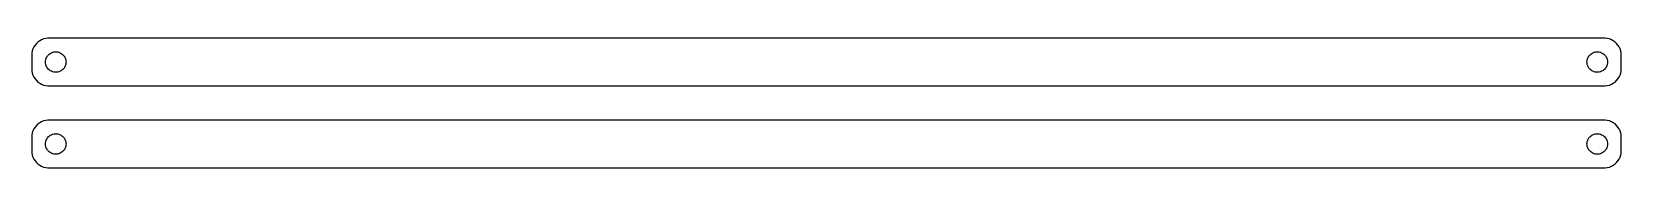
# Model space of a CAD drawing. Header units: metres. Extents: x -232 to 232, y 41 to 79.
import ezdxf

# ---------------------------------------------------------------- set-up
doc = ezdxf.new("R2010")
doc.units = ezdxf.units.M

msp = doc.modelspace()

# ---------------------------------------------------------------- linework, layer by layer
for p, q in [((-227.937, 78.9114), (-228.545, 78.7553)), ((-227.314, 78.9901), (-227.937, 78.9114)), ((227.314, 78.9901), (-227.314, 78.9901)), ((227.937, 78.9114), (227.314, 78.9901)), ((228.545, 78.7553), (227.937, 78.9114)), ((-231.961, 74.6267), (-232, 74)), ((-231.843, 75.2434), (-231.961, 74.6267)), ((-231.649, 75.8406), (-231.843, 75.2434)), ((-231.382, 76.4088), (-231.649, 75.8406)), ((-231.045, 76.9389), (-231.382, 76.4088)), ((-230.645, 77.4227), (-231.045, 76.9389)), ((-230.187, 77.8526), (-230.645, 77.4227)), ((-229.679, 78.2216), (-230.187, 77.8526)), ((-229.129, 78.5241), (-229.679, 78.2216)), ((-228.545, 78.7553), (-229.129, 78.5241)), ((-227.187, 74.0536), (-226.912, 74.3115)), ((-226.912, 74.3115), (-226.607, 74.533)), ((-226.607, 74.533), (-226.277, 74.7145)), ((-226.277, 74.7145), (-225.927, 74.8532)), ((-225.927, 74.8532), (-225.562, 74.9469)), ((-225.562, 74.9469), (-225.188, 74.9941)), ((-225.188, 74.9941), (-224.812, 74.9941)), ((-224.812, 74.9941), (-224.438, 74.9469)), ((-224.438, 74.9469), (-224.073, 74.8532)), ((-224.073, 74.8532), (-223.723, 74.7145)), ((-223.723, 74.7145), (-223.393, 74.533)), ((-223.393, 74.533), (-223.088, 74.3115)), ((-223.088, 74.3115), (-222.813, 74.0536)), ((222.813, 74.0536), (223.088, 74.3115)), ((223.088, 74.3115), (223.393, 74.533)), ((223.393, 74.533), (223.723, 74.7145)), ((223.723, 74.7145), (224.073, 74.8532)), ((224.073, 74.8532), (224.438, 74.9469)), ((224.438, 74.9469), (224.812, 74.9941)), ((224.812, 74.9941), (225.188, 74.9941)), ((225.188, 74.9941), (225.562, 74.9469)), ((225.562, 74.9469), (225.927, 74.8532)), ((225.927, 74.8532), (226.277, 74.7145)), ((226.277, 74.7145), (226.607, 74.533)), ((226.607, 74.533), (226.912, 74.3115)), ((226.912, 74.3115), (227.187, 74.0536)), ((229.129, 78.5241), (228.545, 78.7553)), ((229.679, 78.2216), (229.129, 78.5241)), ((230.187, 77.8526), (229.679, 78.2216)), ((230.645, 77.4227), (230.187, 77.8526)), ((231.045, 76.9389), (230.645, 77.4227)), ((231.382, 76.4088), (231.045, 76.9389)), ((231.649, 75.8406), (231.382, 76.4088)), ((231.843, 75.2434), (231.649, 75.8406)), ((231.961, 74.6267), (231.843, 75.2434)), ((232, 74), (231.961, 74.6267)), ((-232, 74), (-232, 70)), ((-232, 70), (-231.961, 69.3733)), ((-228, 72), (-227.976, 72.376)), ((-227.976, 71.624), (-228, 72)), ((-227.976, 72.376), (-227.906, 72.7461)), ((-227.906, 71.2539), (-227.976, 71.624)), ((-227.906, 72.7461), (-227.789, 73.1044)), ((-227.789, 70.8956), (-227.906, 71.2539)), ((-227.789, 73.1044), (-227.629, 73.4453)), ((-227.629, 70.5547), (-227.789, 70.8956)), ((-227.629, 73.4453), (-227.427, 73.7634)), ((-227.427, 70.2366), (-227.629, 70.5547)), ((-227.427, 73.7634), (-227.187, 74.0536)), ((-227.187, 69.9464), (-227.427, 70.2366)), ((-226.912, 69.6885), (-227.187, 69.9464)), ((-226.607, 69.467), (-226.912, 69.6885)), ((-223.088, 69.6885), (-223.393, 69.467)), ((-222.813, 69.9464), (-223.088, 69.6885)), ((-222.813, 74.0536), (-222.573, 73.7634)), ((-222.573, 70.2366), (-222.813, 69.9464)), ((-222.573, 73.7634), (-222.371, 73.4453)), ((-222.371, 70.5547), (-222.573, 70.2366)), ((-222.371, 73.4453), (-222.211, 73.1044)), ((-222.211, 70.8956), (-222.371, 70.5547)), ((-222.211, 73.1044), (-222.094, 72.7461)), ((-222.094, 71.2539), (-222.211, 70.8956)), ((-222.094, 72.7461), (-222.024, 72.376)), ((-222.024, 71.624), (-222.094, 71.2539)), ((-222.024, 72.376), (-222, 72)), ((-222, 72), (-222.024, 71.624)), ((222, 72), (222.024, 72.376)), ((222.024, 71.624), (222, 72)), ((222.024, 72.376), (222.094, 72.7461)), ((222.094, 71.2539), (222.024, 71.624)), ((222.094, 72.7461), (222.211, 73.1044)), ((222.211, 70.8956), (222.094, 71.2539)), ((222.211, 73.1044), (222.371, 73.4453)), ((222.371, 70.5547), (222.211, 70.8956)), ((222.371, 73.4453), (222.573, 73.7634)), ((222.573, 70.2366), (222.371, 70.5547)), ((222.573, 73.7634), (222.813, 74.0536)), ((222.813, 69.9464), (222.573, 70.2366)), ((223.088, 69.6885), (222.813, 69.9464)), ((223.393, 69.467), (223.088, 69.6885)), ((226.912, 69.6885), (226.607, 69.467)), ((227.187, 69.9464), (226.912, 69.6885)), ((227.187, 74.0536), (227.427, 73.7634)), ((227.427, 70.2366), (227.187, 69.9464)), ((227.427, 73.7634), (227.629, 73.4453)), ((227.629, 70.5547), (227.427, 70.2366)), ((227.629, 73.4453), (227.789, 73.1044)), ((227.789, 70.8956), (227.629, 70.5547)), ((227.789, 73.1044), (227.906, 72.7461)), ((227.906, 71.2539), (227.789, 70.8956)), ((227.906, 72.7461), (227.976, 72.376)), ((227.976, 71.624), (227.906, 71.2539)), ((227.976, 72.376), (228, 72)), ((228, 72), (227.976, 71.624)), ((231.961, 69.3733), (232, 70)), ((232, 70), (232, 74)), ((-231.961, 69.3733), (-231.843, 68.7566)), ((-231.843, 68.7566), (-231.649, 68.1594)), ((-231.649, 68.1594), (-231.382, 67.5912)), ((-231.382, 67.5912), (-231.045, 67.0611)), ((-231.045, 67.0611), (-230.645, 66.5773)), ((-230.645, 66.5773), (-230.187, 66.1474)), ((-230.187, 66.1474), (-229.679, 65.7784)), ((-229.679, 65.7784), (-229.129, 65.4759)), ((-229.129, 65.4759), (-228.545, 65.2447)), ((-228.545, 65.2447), (-227.937, 65.0886)), ((-227.937, 65.0886), (-227.314, 65.0099)), ((-227.314, 65.0099), (227.314, 65.0099)), ((-226.277, 69.2855), (-226.607, 69.467)), ((-225.927, 69.1468), (-226.277, 69.2855)), ((-225.562, 69.0531), (-225.927, 69.1468)), ((-225.188, 69.0059), (-225.562, 69.0531)), ((-224.812, 69.0059), (-225.188, 69.0059)), ((-224.438, 69.0531), (-224.812, 69.0059)), ((-224.073, 69.1468), (-224.438, 69.0531)), ((-223.723, 69.2855), (-224.073, 69.1468)), ((-223.393, 69.467), (-223.723, 69.2855)), ((223.723, 69.2855), (223.393, 69.467)), ((224.073, 69.1468), (223.723, 69.2855)), ((224.438, 69.0531), (224.073, 69.1468)), ((224.812, 69.0059), (224.438, 69.0531)), ((225.188, 69.0059), (224.812, 69.0059)), ((225.562, 69.0531), (225.188, 69.0059)), ((225.927, 69.1468), (225.562, 69.0531)), ((226.277, 69.2855), (225.927, 69.1468)), ((226.607, 69.467), (226.277, 69.2855)), ((227.314, 65.0099), (227.937, 65.0886)), ((227.937, 65.0886), (228.545, 65.2447)), ((228.545, 65.2447), (229.129, 65.4759)), ((229.129, 65.4759), (229.679, 65.7784)), ((229.679, 65.7784), (230.187, 66.1474)), ((230.187, 66.1474), (230.645, 66.5773)), ((230.645, 66.5773), (231.045, 67.0611)), ((231.045, 67.0611), (231.382, 67.5912)), ((231.382, 67.5912), (231.649, 68.1594)), ((231.649, 68.1594), (231.843, 68.7566)), ((231.843, 68.7566), (231.961, 69.3733)), ((-231.843, 51.2434), (-231.961, 50.6267)), ((-231.649, 51.8406), (-231.843, 51.2434)), ((-231.382, 52.4088), (-231.649, 51.8406)), ((-231.045, 52.9389), (-231.382, 52.4088)), ((-230.645, 53.4227), (-231.045, 52.9389)), ((-230.187, 53.8526), (-230.645, 53.4227)), ((-229.679, 54.2216), (-230.187, 53.8526)), ((-229.129, 54.5241), (-229.679, 54.2216)), ((-228.545, 54.7553), (-229.129, 54.5241)), ((-227.937, 54.9114), (-228.545, 54.7553)), ((-227.314, 54.9901), (-227.937, 54.9114)), ((227.314, 54.9901), (-227.314, 54.9901)), ((227.937, 54.9114), (227.314, 54.9901)), ((228.545, 54.7553), (227.937, 54.9114)), ((229.129, 54.5241), (228.545, 54.7553)), ((229.679, 54.2216), (229.129, 54.5241)), ((230.187, 53.8526), (229.679, 54.2216)), ((230.645, 53.4227), (230.187, 53.8526)), ((231.045, 52.9389), (230.645, 53.4227)), ((231.382, 52.4088), (231.045, 52.9389)), ((231.649, 51.8406), (231.382, 52.4088)), ((231.843, 51.2434), (231.649, 51.8406)), ((231.961, 50.6267), (231.843, 51.2434)), ((-231.961, 50.6267), (-232, 50)), ((-232, 50), (-232, 46)), ((-228, 48), (-227.976, 48.376)), ((-227.976, 47.624), (-228, 48)), ((-227.976, 48.376), (-227.906, 48.7461)), ((-227.906, 47.2539), (-227.976, 47.624)), ((-227.906, 48.7461), (-227.789, 49.1044)), ((-227.789, 46.8956), (-227.906, 47.2539)), ((-227.789, 49.1044), (-227.629, 49.4453)), ((-227.629, 46.5547), (-227.789, 46.8956)), ((-227.629, 49.4453), (-227.427, 49.7634)), ((-227.427, 46.2366), (-227.629, 46.5547)), ((-227.427, 49.7634), (-227.187, 50.0536)), ((-227.187, 50.0536), (-226.912, 50.3115)), ((-226.912, 50.3115), (-226.607, 50.533)), ((-226.607, 50.533), (-226.277, 50.7145)), ((-226.277, 50.7145), (-225.927, 50.8532)), ((-225.927, 50.8532), (-225.562, 50.9469)), ((-225.562, 50.9469), (-225.188, 50.9941)), ((-225.188, 50.9941), (-224.812, 50.9941)), ((-224.812, 50.9941), (-224.438, 50.9469)), ((-224.438, 50.9469), (-224.073, 50.8532)), ((-224.073, 50.8532), (-223.723, 50.7145)), ((-223.723, 50.7145), (-223.393, 50.533)), ((-223.393, 50.533), (-223.088, 50.3115)), ((-223.088, 50.3115), (-222.813, 50.0536)), ((-222.813, 50.0536), (-222.573, 49.7634)), ((-222.573, 49.7634), (-222.371, 49.4453)), ((-222.371, 46.5547), (-222.573, 46.2366)), ((-222.371, 49.4453), (-222.211, 49.1044)), ((-222.211, 46.8956), (-222.371, 46.5547)), ((-222.211, 49.1044), (-222.094, 48.7461)), ((-222.094, 47.2539), (-222.211, 46.8956)), ((-222.094, 48.7461), (-222.024, 48.376)), ((-222.024, 47.624), (-222.094, 47.2539)), ((-222.024, 48.376), (-222, 48)), ((-222, 48), (-222.024, 47.624)), ((222, 48), (222.024, 48.376)), ((222.024, 47.624), (222, 48)), ((222.024, 48.376), (222.094, 48.7461)), ((222.094, 47.2539), (222.024, 47.624)), ((222.094, 48.7461), (222.211, 49.1044)), ((222.211, 46.8956), (222.094, 47.2539)), ((222.211, 49.1044), (222.371, 49.4453)), ((222.371, 46.5547), (222.211, 46.8956)), ((222.371, 49.4453), (222.573, 49.7634)), ((222.573, 46.2366), (222.371, 46.5547)), ((222.573, 49.7634), (222.813, 50.0536)), ((222.813, 50.0536), (223.088, 50.3115)), ((223.088, 50.3115), (223.393, 50.533)), ((223.393, 50.533), (223.723, 50.7145)), ((223.723, 50.7145), (224.073, 50.8532)), ((224.073, 50.8532), (224.438, 50.9469)), ((224.438, 50.9469), (224.812, 50.9941)), ((224.812, 50.9941), (225.188, 50.9941)), ((225.188, 50.9941), (225.562, 50.9469)), ((225.562, 50.9469), (225.927, 50.8532)), ((225.927, 50.8532), (226.277, 50.7145)), ((226.277, 50.7145), (226.607, 50.533)), ((226.607, 50.533), (226.912, 50.3115)), ((226.912, 50.3115), (227.187, 50.0536)), ((227.187, 50.0536), (227.427, 49.7634)), ((227.427, 49.7634), (227.629, 49.4453)), ((227.629, 46.5547), (227.427, 46.2366)), ((227.629, 49.4453), (227.789, 49.1044)), ((227.789, 46.8956), (227.629, 46.5547)), ((227.789, 49.1044), (227.906, 48.7461)), ((227.906, 47.2539), (227.789, 46.8956)), ((227.906, 48.7461), (227.976, 48.376)), ((227.976, 47.624), (227.906, 47.2539)), ((227.976, 48.376), (228, 48)), ((228, 48), (227.976, 47.624)), ((232, 50), (231.961, 50.6267)), ((232, 46), (232, 50)), ((-232, 46), (-231.961, 45.3733)), ((-231.961, 45.3733), (-231.843, 44.7566)), ((-231.843, 44.7566), (-231.649, 44.1594)), ((-231.649, 44.1594), (-231.382, 43.5912)), ((-231.382, 43.5912), (-231.045, 43.0611)), ((-231.045, 43.0611), (-230.645, 42.5773)), ((-230.645, 42.5773), (-230.187, 42.1474)), ((-230.187, 42.1474), (-229.679, 41.7784)), ((-229.679, 41.7784), (-229.129, 41.4759)), ((-227.187, 45.9464), (-227.427, 46.2366)), ((-226.912, 45.6885), (-227.187, 45.9464)), ((-226.607, 45.467), (-226.912, 45.6885)), ((-226.277, 45.2855), (-226.607, 45.467)), ((-225.927, 45.1468), (-226.277, 45.2855)), ((-225.562, 45.0531), (-225.927, 45.1468)), ((-225.188, 45.0059), (-225.562, 45.0531)), ((-224.812, 45.0059), (-225.188, 45.0059)), ((-224.438, 45.0531), (-224.812, 45.0059)), ((-224.073, 45.1468), (-224.438, 45.0531)), ((-223.723, 45.2855), (-224.073, 45.1468)), ((-223.393, 45.467), (-223.723, 45.2855)), ((-223.088, 45.6885), (-223.393, 45.467)), ((-222.813, 45.9464), (-223.088, 45.6885)), ((-222.573, 46.2366), (-222.813, 45.9464)), ((222.813, 45.9464), (222.573, 46.2366)), ((223.088, 45.6885), (222.813, 45.9464)), ((223.393, 45.467), (223.088, 45.6885)), ((223.723, 45.2855), (223.393, 45.467)), ((224.073, 45.1468), (223.723, 45.2855)), ((224.438, 45.0531), (224.073, 45.1468)), ((224.812, 45.0059), (224.438, 45.0531)), ((225.188, 45.0059), (224.812, 45.0059)), ((225.562, 45.0531), (225.188, 45.0059)), ((225.927, 45.1468), (225.562, 45.0531)), ((226.277, 45.2855), (225.927, 45.1468)), ((226.607, 45.467), (226.277, 45.2855)), ((226.912, 45.6885), (226.607, 45.467)), ((227.187, 45.9464), (226.912, 45.6885)), ((227.427, 46.2366), (227.187, 45.9464)), ((229.129, 41.4759), (229.679, 41.7784)), ((229.679, 41.7784), (230.187, 42.1474)), ((230.187, 42.1474), (230.645, 42.5773)), ((230.645, 42.5773), (231.045, 43.0611)), ((231.045, 43.0611), (231.382, 43.5912)), ((231.382, 43.5912), (231.649, 44.1594)), ((231.649, 44.1594), (231.843, 44.7566)), ((231.843, 44.7566), (231.961, 45.3733)), ((231.961, 45.3733), (232, 46)), ((-229.129, 41.4759), (-228.545, 41.2447)), ((-228.545, 41.2447), (-227.937, 41.0886)), ((-227.937, 41.0886), (-227.314, 41.0099)), ((-227.314, 41.0099), (227.314, 41.0099)), ((227.314, 41.0099), (227.937, 41.0886)), ((227.937, 41.0886), (228.545, 41.2447)), ((228.545, 41.2447), (229.129, 41.4759))]:
    msp.add_line(p, q)

doc.saveas('drawing.dxf')
